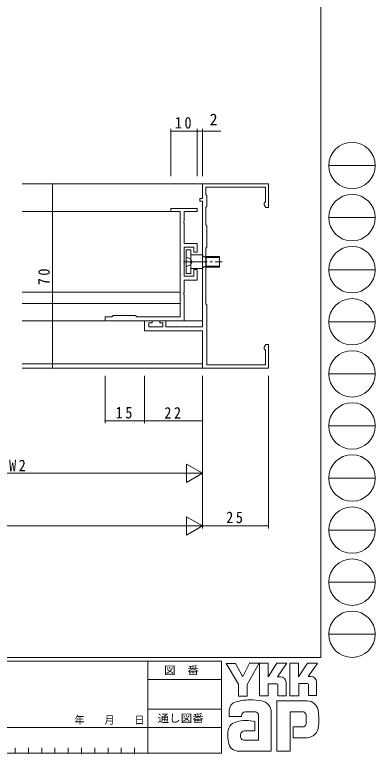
# Model space of a CAD drawing. Units: millimetres on the paper. Extents: x -420 to 373, y -297 to 267.
# Drawn here: x 235.9 to 372.9, y -297 to -16.3 of the extents above; entities that cross this region are included whole.
import ezdxf
from ezdxf.enums import TextEntityAlignment as Align

# ---------------------------------------------------------------- set-up
doc = ezdxf.new("R2010")
doc.units = ezdxf.units.MM
doc.linetypes.add('CHAIN2', pattern=[12, 9, -1, 1, -1])
doc.linetypes.add('DASHED3', pattern=[4, 3, -1])
for name, color, linetype, lineweight in [('0-1_YKK_ZWAK', 7, 'Continuous', 9), ('0-3_YKK_11', 7, 'Continuous', 9), ('0-4_YKK_12', 2, 'Continuous', 9), ('0-6_YKK_D', 6, 'Continuous', 9), ('0-7_YKK_13', 4, 'Continuous', 9)]:
    doc.layers.add(name, color=color, linetype=linetype, lineweight=lineweight)
doc.styles.add('ＭＳ ゴシック', font='')
doc.styles.get('ＭＳ ゴシック').set_extended_font_data('MS Gothic')

msp = doc.modelspace()

# ---------------------------------------------------------------- linework, layer by layer
at = {"layer": '0-1_YKK_ZWAK'}
for p, q in [((352.3, 264.4), (352.3, -260.6)), ((355.276, -73.616), (372.916, -73.616)), ((355.276, -93.412), (372.916, -93.412)), ((355.276, -113.208), (372.916, -113.208)), ((355.276, -133.004), (372.916, -133.004)), ((355.276, -152.8), (372.916, -152.8)), ((355.276, -172.596), (372.916, -172.596)), ((355.276, -192.392), (372.916, -192.392)), ((355.276, -212.188), (372.916, -212.188)), ((355.276, -231.984), (372.916, -231.984)), ((355.276, -251.78), (372.916, -251.78)), ((352.3, -260.6), (-417.7, -260.6)), ((314.5, -262), (-417.7, -262)), ((286.5, -262), (286.5, -297)), ((314.5, -262), (314.5, -297)), ((316.337, -262.906), (319.851, -262.906)), ((320.932, -270.799), (316.337, -262.906)), ((325.136, -262.798), (322.581, -267.771)), ((328.96, -275.231), (328.96, -262.825)), ((340.474, -262.717), (343.745, -262.717)), ((340.474, -275.123), (340.474, -262.717)), ((347.178, -262.717), (350.962, -262.717)), ((350.583, -263.365), (347.461, -267.825)), ((350.962, -262.717), (350.583, -263.365)), ((286.5, -269), (314.5, -269)), ((336.879, -267.906), (335.84, -267.906)), ((348.501, -267.825), (347.461, -267.825)), ((335.474, -270.582), (332.284, -270.582)), ((339.042, -270.069), (339.042, -275.15)), ((343.88, -270.555), (343.88, -275.123)), ((347.069, -270.555), (343.88, -270.555)), ((347.502, -270.717), (347.069, -270.555)), ((347.502, -275.096), (347.502, -270.717)), ((350.664, -270.069), (350.664, -275.096)), ((347.502, -275.046), (347.553, -275.096)), ((347.124, -277.096), (335.528, -277.096)), ((335.528, -277.096), (335.528, -296.206)), ((343.88, -275.123), (340.474, -275.123)), ((350.664, -275.096), (347.502, -275.096)), ((286.5, -280.199), (314.5, -280.199)), ((317.418, -283.07), (317.418, -281.141)), ((322.067, -283.07), (317.418, -283.07)), ((327.446, -281.205), (323.748, -281.275)), ((328.527, -292.071), (328.527, -282.34)), ((333.42, -281.583), (333.42, -296.179)), ((340.555, -281.259), (345.204, -281.259)), ((340.555, -296.206), (340.555, -281.259)), ((346.673, -282.756), (346.691, -285.391)), ((185.7, -287.2), (286.5, -287.2)), ((314.5, -287.199), (286.5, -287.199)), ((327.176, -288.53), (323.181, -288.535)), ((341.772, -286.989), (341.772, -291.125)), ((345.313, -286.989), (341.772, -286.989)), ((341.772, -291.125), (347.097, -291.125)), ((347.097, -291.125), (348.178, -290.882)), ((322.905, -292.071), (328.527, -292.071)), ((328.095, -292.071), (328.446, -292.071)), ((328.527, -292.07), (328.528, -292.071)), ((-417.7, -297), (314.5, -297)), ((236.1, -294.9), (236.1, -297)), ((241.14, -294.9), (241.14, -297)), ((246.18, -294.9), (246.18, -297)), ((251.22, -294.9), (251.22, -297)), ((256.26, -294.9), (256.26, -297)), ((261.3, -294.9), (261.3, -297)), ((266.34, -294.9), (266.34, -297)), ((271.38, -294.9), (271.38, -297)), ((276.42, -294.9), (276.42, -297)), ((281.46, -294.9), (281.46, -297)), ((322.067, -296.26), (320.58, -296.26)), ((333.095, -296.233), (322.067, -296.26)), ((333.42, -296.179), (333.095, -296.233))]:
    msp.add_line(p, q, dxfattribs=at)
for points in [[(319.851, -262.906), (322.364, -267.609), (322.581, -267.771)], [(325.136, -262.798), (328.762, -262.798), (324.229, -270.826)], [(328.96, -262.825), (332.176, -262.825), (332.176, -267.923), (335.555, -262.771)], [(335.555, -262.771), (339.38, -262.771), (335.84, -267.906)], [(343.745, -262.717), (343.745, -267.908), (347.178, -262.717)], [(324.229, -270.826), (324.229, -275.258), (320.932, -275.258), (320.932, -270.799)], [(332.284, -270.582), (332.284, -275.231), (328.96, -275.231)], [(339.042, -275.15), (335.906, -275.15), (335.906, -270.744), (335.474, -270.582)], [(326.473, -284.773), (327.176, -284.935), (327.176, -288.53)], [(335.528, -296.206), (339.772, -296.206), (340.555, -296.206)]]:
    msp.add_lwpolyline(points, dxfattribs=at)
for centre in [(364.096, -73.616), (364.096, -93.412), (364.096, -113.208), (364.096, -133.004), (364.096, -152.8), (364.096, -172.596), (364.096, -192.392), (364.096, -212.188), (364.096, -231.984), (364.096, -251.78)]:
    msp.add_circle(centre, 8.82, dxfattribs=at)
for centre, radius, start, end in [((336.879, -270.069), 2.163, 0.00165, 89.99603), ((348.501, -269.988), 2.163, 0.00165, 89.99603), ((320.106, -280.055), 2.444, 109.02126, 161.51263), ((325.222, -294.401), 17.68, 89.89165, 109.30847), ((325.741, -297.463), 20.748, 78.78009, 91.46938), ((329.03, -281.496), 4.449, 40.66422, 80.31693), ((346.972, -281.44), 4.341, 14.44571, 87.08746), ((322.459, -281.166), 5.037, 158.41083, 179.71774), ((328.809, -281.485), 4.612, 358.78058, 38.76563), ((330.666, -284.187), 20.86, 350.99026, 10.67624), ((324.175, -283.007), 2.109, 138.46381, 181.71359), ((323.615, -282.971), 1.701, 85.50551, 126.78038), ((326.956, -282.754), 1.625, 14.75519, 72.44994), ((345.365, -282.479), 1.229, 16.43123, 96.91661), ((343.031, -283.208), 3.673, 4.93422, 17.03551), ((320.927, -288.927), 3.908, 121.8271, 169.08475), ((324.02, -297.854), 13.309, 79.38097, 112.05824), ((345.314, -285.684), 1.306, 269.95467, 342.90144), ((343.01, -285.041), 3.697, 343.6902, 354.75362), ((327.949, -290.395), 11.082, 168.76372, 199.80078), ((323.19, -289.979), 1.445, 90.33952, 178.03638), ((347.035, -286.745), 4.291, 285.4429, 349.90448), ((324.082, -290.328), 2.369, 171.08202, 216.71922), ((323.15, -290.565), 1.526, 230.97279, 260.7549), ((320.94, -292.443), 3.823, 207.31435, 263.59464)]:
    msp.add_arc(centre, radius, start, end, dxfattribs=at)
at = {"layer": '0-3_YKK_11'}
for p, q in [((307.3, -80.6), (307.3, -86.1)), ((332.3, -80.6), (307.3, -80.6)), ((332.3, -89.6), (332.3, -80.6)), ((308.5, -81.8), (331.2, -81.8)), ((308.5, -84.67), (308.5, -81.8)), ((331.2, -81.8), (331.2, -87.304)), ((306.3, -86.1), (306.3, -87.1)), ((307.3, -86.1), (306.3, -86.1)), ((308.93, -85.1), (308.5, -84.67)), ((308.93, -89.1), (308.93, -85.1)), ((306.3, -87.1), (307.3, -87.1)), ((307.3, -87.1), (307.3, -134.87)), ((308.5, -89.53), (308.93, -89.1)), ((308.5, -96.17), (308.5, -89.53)), ((330.935, -87.602), (330.67, -87.9)), ((330.67, -87.9), (330.67, -88.509)), ((330.67, -88.509), (331.3, -89.6)), ((331.2, -87.304), (330.935, -87.602)), ((331.3, -89.6), (332.3, -89.6)), ((295.3, -89.9), (295.3, -91.1)), ((305.3, -89.9), (295.3, -89.9)), ((295.3, -91.1), (298.8, -91.1)), ((298.8, -91.1), (298.8, -131.1)), ((300.3, -91.1), (305.3, -91.1)), ((300.3, -94.642), (300.3, -91.1)), ((305.3, -91.1), (305.3, -89.9)), ((300.18, -94.825), (300.3, -94.642)), ((300.18, -95.375), (300.18, -94.825)), ((300.3, -95.558), (300.18, -95.375)), ((300.3, -103.2), (300.3, -95.558)), ((308.93, -96.6), (308.5, -96.17)), ((308.93, -104.6), (308.93, -96.6)), ((305.3, -103.2), (300.3, -103.2)), ((305.3, -106.6), (305.3, -103.2)), ((300.3, -104.7), (304, -104.7)), ((300.3, -115.7), (300.3, -104.7)), ((304, -104.7), (304, -106.6)), ((304, -106.6), (305.3, -106.6)), ((308.5, -105.03), (308.93, -104.6)), ((308.5, -126.17), (308.5, -105.03)), ((304, -113.1), (304, -115.7)), ((305.3, -113.1), (304, -113.1)), ((305.3, -117.2), (305.3, -113.1)), ((304, -115.7), (300.3, -115.7)), ((300.3, -117.2), (305.3, -117.2)), ((300.3, -121.842), (300.3, -117.2)), ((300.18, -122.025), (300.3, -121.842)), ((300.18, -122.575), (300.18, -122.025)), ((300.3, -122.758), (300.18, -122.575)), ((300.3, -132.6), (300.3, -122.758)), ((308.93, -126.6), (308.5, -126.17)), ((308.93, -149.4), (308.93, -126.6)), ((270.3, -131.1), (270.3, -132.6)), ((272.8, -131.1), (270.3, -131.1)), ((273.3, -130.6), (272.8, -131.1)), ((281.8, -130.6), (273.3, -130.6)), ((282.3, -131.1), (281.8, -130.6)), ((298.8, -131.1), (282.3, -131.1)), ((270.3, -132.6), (300.3, -132.6)), ((285.3, -132.6), (285.3, -136.5)), ((288.1, -132.6), (285.3, -132.6)), ((286.93, -133.4), (288.1, -133.4)), ((286.93, -134.87), (286.93, -133.4)), ((288.1, -133.4), (288.1, -132.6)), ((291.1, -132.6), (291.1, -133.4)), ((293.4, -132.6), (291.1, -132.6)), ((291.1, -133.4), (292.2, -133.4)), ((292.2, -133.4), (292.2, -134.87)), ((293.4, -134.87), (293.4, -132.6)), ((285.3, -136.5), (307.3, -136.5)), ((292.2, -134.87), (286.93, -134.87)), ((307.3, -134.87), (293.4, -134.87)), ((307.3, -136.5), (307.3, -150.6)), ((331.3, -141.6), (330.67, -142.691)), ((330.67, -142.691), (330.67, -143.3)), ((332.3, -141.6), (331.3, -141.6)), ((332.3, -150.6), (332.3, -141.6)), ((330.67, -143.3), (330.935, -143.598)), ((330.935, -143.598), (331.2, -143.896)), ((331.2, -143.896), (331.2, -149.4)), ((307.3, -150.6), (332.3, -150.6)), ((331.2, -149.4), (308.93, -149.4))]:
    msp.add_line(p, q, dxfattribs=at)
at = {"layer": '0-4_YKK_12'}
for p, q in [((307.6, -80.6), (238.8, -80.6)), ((298.8, -91.1), (238.8, -91.1)), ((298.8, -126.1), (298.8, -91.1)), ((298.8, -121.8), (238.8, -121.8)), ((298.8, -126.1), (238.8, -126.1)), ((307.3, -132.6), (238.8, -132.6)), ((307.3, -148.97), (238.8, -148.97)), ((307.6, -150.6), (238.8, -150.6))]:
    msp.add_line(p, q, dxfattribs=at)
at = {"layer": '0-6_YKK_D'}
for p, q in [((295.3, -77.6), (295.3, -59.6)), ((305.3, -60.6), (295.3, -60.6)), ((305.3, -77.6), (305.3, -59.6)), ((305.3, -77.6), (305.3, -59.6)), ((305.3, -60.6), (307.3, -60.6)), ((307.3, -77.6), (307.3, -59.6)), ((307.3, -60.6), (314.2, -60.6)), ((266.341, -80.6), (249.3, -80.6)), ((250.3, -150.6), (250.3, -80.6)), ((268.653, -150.6), (249.3, -150.6)), ((270.3, -153.6), (270.3, -171.6)), ((285.3, -153.6), (285.3, -171.6)), ((285.3, -153.6), (285.3, -171.6)), ((307.3, -153.6), (307.3, -191.6)), ((307.3, -153.6), (307.3, -171.6)), ((307.3, -153.6), (307.3, -211.6)), ((307.3, -153.6), (307.3, -211.6)), ((332.3, -153.6), (332.3, -211.6)), ((285.3, -170.6), (270.3, -170.6)), ((307.3, -170.6), (285.3, -170.6)), ((301.238, -187.1), (301.238, -194.1)), ((307.3, -190.6), (301.238, -187.1)), ((174.3, -190.6), (300.3, -190.6)), ((307.3, -190.6), (295.176, -190.6)), ((307.3, -190.6), (301.238, -194.1)), ((301.238, -207.1), (301.238, -214.1)), ((307.3, -210.6), (301.238, -207.1)), ((14.3, -210.6), (300.3, -210.6)), ((307.3, -210.6), (295.176, -210.6)), ((307.3, -210.6), (301.238, -214.1)), ((332.3, -210.6), (307.3, -210.6))]:
    msp.add_line(p, q, dxfattribs=at)
for centre, start, end in [((295.3, -60.6), 0, 180), ((295.3, -60.6), 180, 0), ((305.3, -60.6), 0, 180), ((305.3, -60.6), 0, 180), ((305.3, -60.6), 180, 0), ((305.3, -60.6), 180, 0), ((307.3, -60.6), 0, 180), ((307.3, -60.6), 180, 0), ((250.3, -80.6), 90, 270), ((250.3, -80.6), 270, 90), ((250.3, -150.6), 90, 270), ((250.3, -150.6), 270, 90), ((270.3, -170.6), 0, 180), ((270.3, -170.6), 180, 0), ((285.3, -170.6), 0, 180), ((285.3, -170.6), 0, 180), ((285.3, -170.6), 180, 0), ((285.3, -170.6), 180, 0), ((307.3, -170.6), 0, 180), ((307.3, -170.6), 180, 0), ((332.3, -210.6), 0, 180), ((332.3, -210.6), 180, 0)]:
    msp.add_arc(centre, 0.106, start, end, dxfattribs=at)
at = {"layer": '0-7_YKK_13'}
for p, q in [((301.1, -105.7), (302.9, -105.7)), ((301.1, -114.7), (301.1, -105.7)), ((302.9, -105.7), (302.9, -114.7)), ((307.3, -107.6), (302.9, -107.6)), ((307.3, -112.8), (307.3, -107.6)), ((308.7, -108.579), (307.685, -108.339)), ((308.7, -108.2), (308.7, -112.2)), ((313.8, -108.2), (308.7, -108.2)), ((313.8, -108.579), (308.7, -108.579)), ((313.8, -112.2), (313.8, -108.2)), ((307.3, -112.548), (307.888, -112.055)), ((308.7, -111.821), (307.685, -112.061)), ((307.888, -112.055), (308.7, -112.2)), ((313.8, -111.821), (308.7, -111.821)), ((308.7, -112.2), (313.8, -112.2)), ((302.9, -114.7), (301.1, -114.7)), ((302.9, -112.8), (307.3, -112.8))]:
    msp.add_line(p, q, dxfattribs=at)
at = {"layer": '0-7_YKK_13', "linetype": 'DASHED3'}
for p, q in [((302.725, -109.055), (301.1, -108.4)), ((303.334, -110.2), (302.725, -109.055)), ((301.1, -112), (302.725, -111.345)), ((302.725, -111.345), (303.334, -110.2))]:
    msp.add_line(p, q, dxfattribs=at)
at = {"layer": '0-7_YKK_13', "linetype": 'CHAIN2'}
msp.add_line((300.1, -110.2), (314.8, -110.2), dxfattribs=at)
at = {"layer": '0-7_YKK_13'}
msp.add_lwpolyline([(307.3, -107.852), (307.888, -108.345), (308.7, -108.2)], dxfattribs=at)

# ---------------------------------------------------------------- texts
at = {"layer": '0-1_YKK_ZWAK', "style": 'ＭＳ ゴシック', "width": 1.1}
for s, p in [('図\u3000番', (292.698, -267.862)), ('通し図番', (290.179, -286.085))]:
    msp.add_text(s, height=2.933, dxfattribs=at).set_placement(p, align=Align.BOTTOM_LEFT)
at = {"layer": '0-1_YKK_ZWAK', "insert": (258.676, -286.169), "char_height": 2.933, "attachment_point": 7, "style": 'ＭＳ ゴシック'}
msp.add_mtext('\\T1.2;\\W0.95;年\\~\\~\\~月\\~\\~\\~日', dxfattribs=at)
at = {"layer": '0-6_YKK_D', "color": 3, "style": 'ＭＳ ゴシック'}
msp.add_text('2', height=4.399, dxfattribs=at).set_placement((310, -59.6), align=Align.BOTTOM_LEFT)
at = {"layer": '0-6_YKK_D', "color": 3, "char_height": 4.399, "attachment_point": 7, "style": 'ＭＳ ゴシック'}
for s, insert in [('\\T1.36;\\W0.9;10', (296.78, -59.6)), ('\\T1.36;\\W0.9;15', (274.28, -169.8)), ('\\T1.36;\\W0.9;22', (292.78, -169.8)), ('\\T1.36;\\W0.9;W2', (233.78, -189.8)), ('\\T1.36;\\W0.9;25', (316.28, -209.6))]:
    msp.add_mtext(s, dxfattribs=dict(at, insert=insert))
at = {"layer": '0-6_YKK_D', "color": 3, "insert": (249.3, -119.12), "char_height": 4.399, "attachment_point": 7, "rotation": 90, "style": 'ＭＳ ゴシック'}
msp.add_mtext('\\T1.36;\\W0.9;70', dxfattribs=at)

doc.saveas('drawing.dxf')
